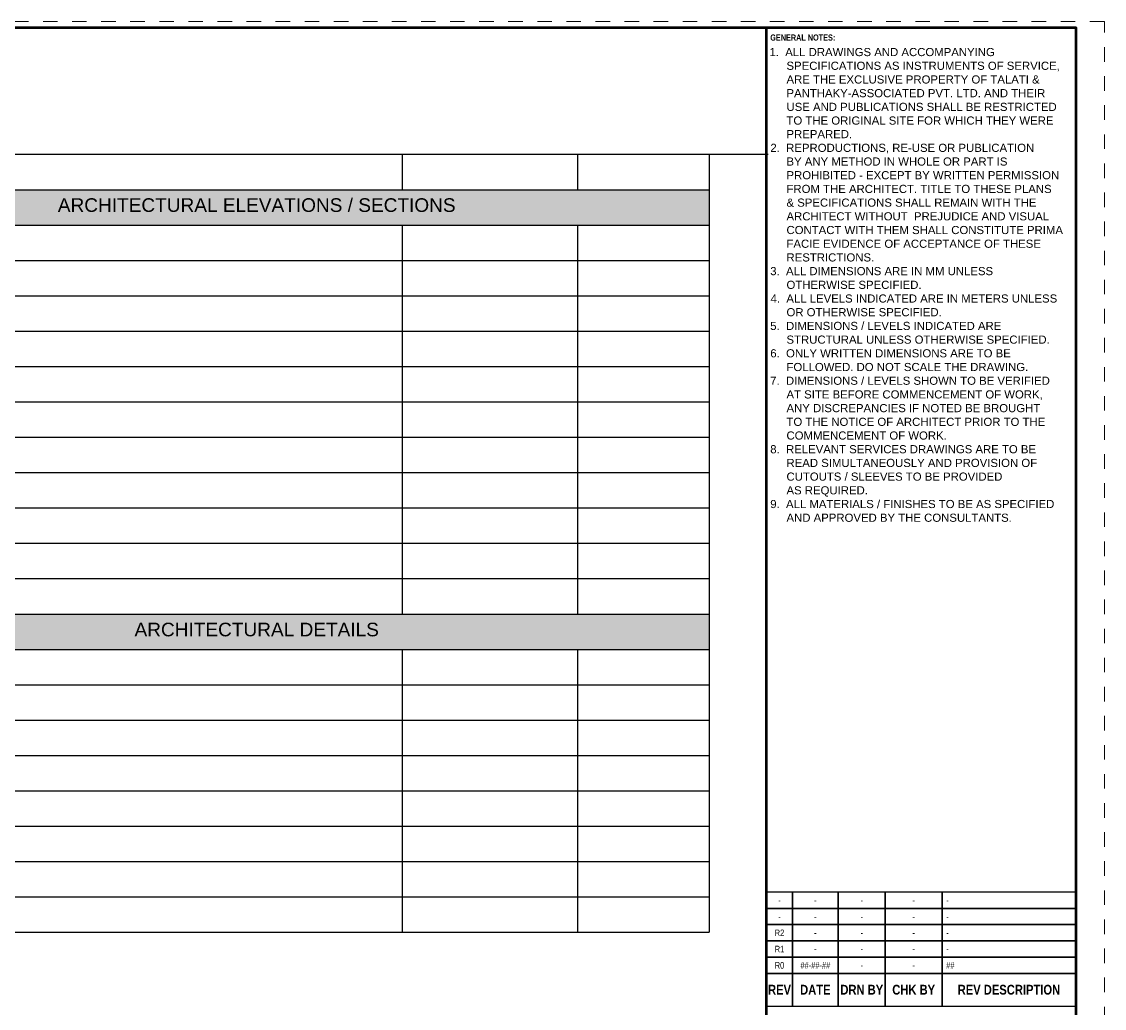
# Paper-space layout 'Symbols A3-4' of a CAD drawing. Header units: inches. Extents: x 0 to 16.1, y 0 to 10.3.
# Drawn here: x 8.62 to 16.06, y 3.49 to 10.28 of the extents above; entities that cross this region are included whole.
import ezdxf
from ezdxf.enums import TextEntityAlignment as Align

# ---------------------------------------------------------------- set-up
doc = ezdxf.new("R2010")
doc.units = ezdxf.units.IN
doc.linetypes.add('DASHDOT', pattern=[1, 0.5, -0.25, 0, -0.25])
doc.layers.add('G-ANNO-REFR', color=253, linetype='DASHDOT', lineweight=5, plot=False)
for name, color, linetype, lineweight in [('G-ANNO-TEXT', 3, 'Continuous', 15), ('G-ANNO-TTLB', 7, 'Continuous', 50), ('G-PAPR-GRAY', 251, 'Continuous', 15), ('G-PAPR-MEDM', 6, 'Continuous', 30), ('G-PAPR-THCK', 4, 'Continuous', 100), ('G-PAPR-THIN', 20, 'Continuous', 5)]:
    doc.layers.add(name, color=color, linetype=linetype, lineweight=lineweight)
doc.styles.add('NOTES', font='arial.ttf', dxfattribs={"height": 2})
doc.styles.add('SMALL', font='arial.ttf', dxfattribs={"height": 0.09375})
doc.styles.get("Standard").update_dxf_attribs({"font": 'swissc.ttf'})
doc.styles.add('SUB-TITLE', font='swisscb.ttf')
doc.styles.add('SUB-TITLE-2', font='swissc.ttf')
doc.styles.add('TITLE', font='swisscb.ttf')

# ---------------------------------------------------------------- blocks, each defined once
blk = doc.blocks.new('*T146')
at = {"layer": 'G-PAPR-GRAY', "color": 0, "linetype": 'ByBlock', "lineweight": -2, "transparency": 16777216}
for p, q in [((0, 0), (6.2252, 0)), ((0, 0), (0, -0.2432)), ((1.2189, 0), (1.2189, -0.2432)), ((4.1141, 0), (4.1141, -0.2432)), ((5.3181, 0), (5.3181, -0.2432)), ((6.2252, 0), (6.2252, -8.0256)), ((6.2252, 0), (12.4504, 0)), ((6.2252, 0), (6.2252, -0.2443)), ((7.4441, 0), (7.4441, -0.2443)), ((10.3393, 0), (10.3393, -0.2443)), ((11.5433, 0), (11.5433, -0.2443)), ((12.4504, 0), (12.4504, -5.3526)), ((0, -0.4864), (6.2252, -0.4864)), ((0, -0.4864), (0, -0.9728)), ((1.2189, -0.4864), (1.2189, -0.9728)), ((4.1141, -0.4864), (4.1141, -0.9728)), ((5.3181, -0.4864), (5.3181, -0.9728)), ((6.2252, -0.4875), (12.4504, -0.4875)), ((6.2252, -0.4875), (6.2252, -3.1638)), ((7.4441, -0.4875), (7.4441, -3.1638)), ((10.3393, -0.4875), (10.3393, -3.1638)), ((11.5433, -0.4875), (11.5433, -3.1638)), ((0, -0.7296), (6.2252, -0.7296)), ((6.2252, -0.7307), (12.4504, -0.7307)), ((6.2252, -0.9739), (12.4504, -0.9739)), ((0, -1.216), (6.2252, -1.216)), ((0, -1.216), (0, -4.6208)), ((1.2189, -1.216), (1.2189, -4.6208)), ((4.1141, -1.216), (4.1141, -4.6208)), ((5.3181, -1.216), (5.3181, -4.6208)), ((6.2252, -1.2171), (12.4504, -1.2171)), ((0, -1.4592), (6.2252, -1.4592)), ((6.2252, -1.4603), (12.4504, -1.4603)), ((0, -1.7024), (6.2252, -1.7024)), ((6.2252, -1.7035), (12.4504, -1.7035)), ((0, -1.9456), (6.2252, -1.9456)), ((6.2252, -1.9467), (12.4504, -1.9467)), ((0, -2.1888), (6.2252, -2.1888)), ((6.2252, -2.1899), (12.4504, -2.1899)), ((0, -2.432), (6.2252, -2.432)), ((6.2252, -2.4331), (12.4504, -2.4331)), ((0, -2.6752), (6.2252, -2.6752)), ((6.2252, -2.6763), (12.4504, -2.6763)), ((0, -2.9184), (6.2252, -2.9184)), ((6.2252, -2.9195), (12.4504, -2.9195)), ((0, -3.1616), (6.2252, -3.1616)), ((0, -3.4048), (6.2252, -3.4048)), ((6.2252, -3.407), (12.4504, -3.407)), ((6.2252, -3.407), (6.2252, -5.3526)), ((7.4441, -3.407), (7.4441, -5.3526)), ((10.3393, -3.407), (10.3393, -5.3526)), ((11.5433, -3.407), (11.5433, -5.3526)), ((0, -3.648), (6.2252, -3.648)), ((6.2252, -3.6502), (12.4504, -3.6502)), ((0, -3.8912), (6.2252, -3.8912)), ((6.2252, -3.8934), (12.4504, -3.8934)), ((0, -4.1344), (6.2252, -4.1344)), ((6.2252, -4.1366), (12.4504, -4.1366)), ((0, -4.3776), (6.2252, -4.3776)), ((6.2252, -4.3798), (12.4504, -4.3798)), ((6.2252, -4.623), (12.4504, -4.623)), ((0, -4.864), (6.2252, -4.864)), ((0, -4.864), (0, -8.0256)), ((1.2189, -4.864), (1.2189, -8.0256)), ((4.1141, -4.864), (4.1141, -8.0256)), ((5.3181, -4.864), (5.3181, -8.0256)), ((6.2252, -4.8662), (12.4504, -4.8662)), ((0, -5.1072), (6.2252, -5.1072)), ((6.2252, -5.1094), (12.4504, -5.1094)), ((0, -5.3504), (6.2252, -5.3504)), ((6.2252, -5.3526), (12.4504, -5.3526)), ((0, -5.5936), (6.2252, -5.5936)), ((0, -5.8368), (6.2252, -5.8368)), ((0, -6.08), (6.2252, -6.08)), ((0, -6.3232), (6.2252, -6.3232)), ((0, -6.5664), (6.2252, -6.5664)), ((0, -6.8096), (6.2252, -6.8096)), ((0, -7.0528), (6.2252, -7.0528)), ((0, -7.296), (6.2252, -7.296)), ((0, -7.5392), (6.2252, -7.5392)), ((0, -7.7824), (6.2252, -7.7824)), ((0, -8.0256), (6.2252, -8.0256))]:
    blk.add_line(p, q, dxfattribs=at)
at = {"layer": 'G-PAPR-GRAY', "color": 7, "linetype": 'ByBlock', "lineweight": -2, "transparency": 16777216}
for p, q in [((0, -0.2432), (6.2252, -0.2432)), ((0, -0.2432), (0, -0.4864)), ((6.2252, -0.2443), (12.4504, -0.2443)), ((6.2252, -0.2443), (6.2252, -0.4875)), ((0, -0.9728), (6.2252, -0.9728)), ((0, -0.9728), (0, -1.216)), ((6.2252, -3.1638), (12.4504, -3.1638)), ((6.2252, -3.1638), (6.2252, -3.407)), ((0, -4.6208), (6.2252, -4.6208)), ((0, -4.6208), (0, -4.864))]:
    blk.add_line(p, q, dxfattribs=at)
at = {"layer": 'G-PAPR-GRAY', "color": 9, "transparency": 16777216}
for points in [[(0, -0.2432), (0, -0.4864), (6.2252, -0.2432), (6.2252, -0.4864)], [(6.2252, -0.2443), (6.2252, -0.4875), (12.4504, -0.2443), (12.4504, -0.4875)], [(0, -0.9728), (0, -1.216), (6.2252, -0.9728), (6.2252, -1.216)], [(6.2252, -3.1638), (6.2252, -3.407), (12.4504, -3.1638), (12.4504, -3.407)], [(0, -4.6208), (0, -4.864), (6.2252, -4.6208), (6.2252, -4.864)]]:
    blk.add_solid(points, dxfattribs=at)
at = {"layer": 'G-PAPR-GRAY', "color": 7, "transparency": 16777216, "attachment_point": 2, "style": 'SMALL'}
for s, insert, char_height, width in [('{\\fArial|b0|i0|c0;SHEET NO.', (0.6094, -0.0591), 0.09375, 1.100665), ('{\\fArial|b0|i0|c0;DESCRIPTION', (2.6665, -0.0591), 0.09375, 2.776996), ('{\\fArial|b0|i0|c0;ISSUED ON', (4.7161, -0.0591), 0.09375, 1.08584), ('{\\fArial|b0|i0|c0;REV NO.', (5.7717, -0.0591), 0.09375, 0.788899), ('{\\fArial|b0|i0|c0;', (6.8346, -0.0591), 0.09375, 1.100665), ('{\\fArial|b0|i0|c0;GENERAL', (3.1126, -0.3023), 0.09375, 6.107), ('{\\fArial|b0|i0|c0;ARCHITECTURAL ELEVATIONS / SECTIONS', (9.3378, -0.3034), 0.09375, 6.107), ('{\\fArial|b0|i0|c0;G-001', (0.6094, -0.5455), 0.09375, 1.100665), ('{\\fArial|b0|i0|c0;COVER SHEET', (2.6665, -0.5455), 0.09375, 2.776996), ('{\\fArial|b0|i0|c0;22/05/2013', (4.7161, -0.5455), 0.09375, 1.08584), ('{\\fArial|b0|i0|c0;R0', (5.7717, -0.5455), 0.09375, 0.788899), ('{\\fArial|b0|i0|c0;', (6.8346, -0.5466), 0.09375, 1.100665), ('{\\fArial|b0|i0|c0;', (8.8917, -0.5466), 0.09375, 2.776996), ('{\\fArial|b0|i0|c0;', (10.9413, -0.5466), 0.09375, 1.08584), ('{\\fArial|b0|i0|c0;', (11.9969, -0.5466), 0.09375, 0.788899), ('{\\fArial|b0|i0|c0;G-002', (0.6094, -0.7887), 0.09375, 1.100665), ('{\\fArial|b0|i0|c0;SYMBOLS & LEGENDS', (2.6665, -0.7887), 0.09375, 2.776996), ('{\\fArial|b0|i0|c0;', (4.7161, -0.7887), 0.09375, 1.08584), ('{\\fArial|b0|i0|c0;R0', (5.7717, -0.7887), 0.09375, 0.788899), ('{\\fArial|b0|i0|c0;', (6.8346, -0.7898), 0.09375, 1.100665), ('{\\fArial|b0|i0|c0;', (8.8917, -0.7898), 0.09375, 2.776996), ('{\\fArial|b0|i0|c0;', (10.9413, -0.7898), 0.09375, 1.08584), ('{\\fArial|b0|i0|c0;', (11.9969, -0.7898), 0.09375, 0.788899), ('{\\fArial|b0|i0|c0;ARCHITECTURAL FLOOR PLANS', (3.1126, -1.0319), 0.09375, 6.107), ('{\\fArial|b0|i0|c0;', (6.8346, -1.033), 0.09375, 1.100665), ('{\\fArial|b0|i0|c0;', (8.8917, -1.033), 0.09375, 2.776996), ('{\\fArial|b0|i0|c0;', (10.9413, -1.033), 0.09375, 1.08584), ('{\\fArial|b0|i0|c0;', (11.9969, -1.033), 0.09375, 0.788899), ('{\\fArial|b0|i0|c0;', (0.6094, -1.2751), 0.09375, 1.100665), ('{\\fArial|b0|i0|c0;', (2.6665, -1.2751), 0.09375, 2.776996), ('{\\fArial|b0|i0|c0;', (4.7161, -1.2751), 0.09375, 1.08584), ('{\\fArial|b0|i0|c0;', (5.7717, -1.2751), 0.09375, 0.788899), ('{\\fArial|b0|i0|c0;', (6.8346, -1.2762), 0.09375, 1.100665), ('{\\fArial|b0|i0|c0;', (8.8917, -1.2762), 0.09375, 2.776996), ('{\\fArial|b0|i0|c0;', (10.9413, -1.2762), 0.09375, 1.08584), ('{\\fArial|b0|i0|c0;', (11.9969, -1.2762), 0.09375, 0.788899), ('{\\fArial|b0|i0|c0;', (0.6094, -1.5183), 0.09375, 1.100665), ('{\\fArial|b0|i0|c0;', (2.6665, -1.5183), 0.09375, 2.776996), ('{\\fArial|b0|i0|c0;', (4.7161, -1.5183), 0.09375, 1.08584), ('{\\fArial|b0|i0|c0;', (5.7717, -1.5183), 0.09375, 0.788899), ('{\\fArial|b0|i0|c0;', (6.8346, -1.5194), 0.09375, 1.100665), ('{\\fArial|b0|i0|c0;', (8.8917, -1.5194), 0.09375, 2.776996), ('{\\fArial|b0|i0|c0;', (10.9413, -1.5194), 0.09375, 1.08584), ('{\\fArial|b0|i0|c0;', (11.9969, -1.5194), 0.09375, 0.788899), ('{\\fArial|b0|i0|c0;', (0.6094, -1.7615), 0.09375, 1.100665), ('{\\fArial|b0|i0|c0;', (2.6665, -1.7615), 0.09375, 2.776996), ('{\\fArial|b0|i0|c0;', (4.7161, -1.7615), 0.09375, 1.08584), ('{\\fArial|b0|i0|c0;', (5.7717, -1.7615), 0.09375, 0.788899), ('{\\fArial|b0|i0|c0;', (6.8346, -1.7626), 0.09375, 1.100665), ('{\\fArial|b0|i0|c0;', (8.8917, -1.7626), 0.09375, 2.776996), ('{\\fArial|b0|i0|c0;', (10.9413, -1.7626), 0.09375, 1.08584), ('{\\fArial|b0|i0|c0;', (11.9969, -1.7626), 0.09375, 0.788899), ('{\\fArial|b0|i0|c0;', (0.6094, -2.0047), 0.09375, 1.100665), ('{\\fArial|b0|i0|c0;', (2.6665, -2.0047), 0.09375, 2.776996), ('{\\fArial|b0|i0|c0;', (4.7161, -2.0047), 0.09375, 1.08584), ('{\\fArial|b0|i0|c0;', (5.7717, -2.0047), 0.09375, 0.788899), ('{\\fArial|b0|i0|c0;', (6.8346, -2.0058), 0.09375, 1.100665), ('{\\fArial|b0|i0|c0;', (8.8917, -2.0058), 0.09375, 2.776996), ('{\\fArial|b0|i0|c0;', (10.9413, -2.0058), 0.09375, 1.08584), ('{\\fArial|b0|i0|c0;', (11.9969, -2.0058), 0.09375, 0.788899), ('{\\fArial|b0|i0|c0;', (0.6094, -2.2479), 0.09375, 1.100665), ('{\\fArial|b0|i0|c0;', (2.6665, -2.2479), 0.09375, 2.776996), ('{\\fArial|b0|i0|c0;', (4.7161, -2.2479), 0.09375, 1.08584), ('{\\fArial|b0|i0|c0;', (5.7717, -2.2479), 0.09375, 0.788899), ('{\\fArial|b0|i0|c0;', (6.8346, -2.249), 0.09375, 1.100665), ('{\\fArial|b0|i0|c0;', (8.8917, -2.249), 0.09375, 2.776996), ('{\\fArial|b0|i0|c0;', (10.9413, -2.249), 0.09375, 1.08584), ('{\\fArial|b0|i0|c0;', (11.9969, -2.249), 0.09375, 0.788899), ('{\\fArial|b0|i0|c0;', (0.6094, -2.4911), 0.09375, 1.100665), ('{\\fArial|b0|i0|c0;', (2.6665, -2.4911), 0.09375, 2.776996), ('{\\fArial|b0|i0|c0;', (4.7161, -2.4911), 0.09375, 1.08584), ('{\\fArial|b0|i0|c0;', (5.7717, -2.4911), 0.09375, 0.788899), ('{\\fArial|b0|i0|c0;', (6.8346, -2.4922), 0.09375, 1.100665), ('{\\fArial|b0|i0|c0;', (8.8917, -2.4922), 0.09375, 2.776996), ('{\\fArial|b0|i0|c0;', (10.9413, -2.4922), 0.09375, 1.08584), ('{\\fArial|b0|i0|c0;', (11.9969, -2.4922), 0.09375, 0.788899), ('{\\fArial|b0|i0|c0;', (0.6094, -2.7343), 0.09375, 1.100665), ('{\\fArial|b0|i0|c0;', (2.6665, -2.7343), 0.09375, 2.776996), ('{\\fArial|b0|i0|c0;', (4.7161, -2.7343), 0.09375, 1.08584), ('{\\fArial|b0|i0|c0;', (5.7717, -2.7343), 0.09375, 0.788899), ('{\\fArial|b0|i0|c0;', (6.8346, -2.7354), 0.09375, 1.100665), ('{\\fArial|b0|i0|c0;', (8.8917, -2.7354), 0.09375, 2.776996), ('{\\fArial|b0|i0|c0;', (10.9413, -2.7354), 0.09375, 1.08584), ('{\\fArial|b0|i0|c0;', (11.9969, -2.7354), 0.09375, 0.788899), ('{\\fArial|b0|i0|c0;', (0.6094, -2.9775), 0.09375, 1.100665), ('{\\fArial|b0|i0|c0;', (2.6665, -2.9775), 0.09375, 2.776996), ('{\\fArial|b0|i0|c0;', (4.7161, -2.9775), 0.09375, 1.08584), ('{\\fArial|b0|i0|c0;', (5.7717, -2.9775), 0.09375, 0.788899), ('{\\fArial|b0|i0|c0;', (6.8346, -2.9786), 0.09375, 1.100665), ('{\\fArial|b0|i0|c0;', (0.6094, -3.2207), 0.09375, 1.100665), ('{\\fArial|b0|i0|c0;', (2.6665, -3.2207), 0.09375, 2.776996), ('{\\fArial|b0|i0|c0;', (4.7161, -3.2207), 0.09375, 1.08584), ('{\\fArial|b0|i0|c0;', (5.7717, -3.2207), 0.09375, 0.788899), ('{\\fArial|b0|i0|c0;ARCHITECTURAL DETAILS', (9.3378, -3.2229), 0.09375, 6.107), ('{\\fArial|b0|i0|c0;', (0.6094, -3.4639), 0.09375, 1.100665), ('{\\fArial|b0|i0|c0;', (2.6665, -3.4639), 0.09375, 2.776996), ('{\\fArial|b0|i0|c0;', (4.7161, -3.4639), 0.09375, 1.08584), ('{\\fArial|b0|i0|c0;', (5.7717, -3.4639), 0.09375, 0.788899), ('{\\fArial|b0|i0|c0;', (6.8346, -3.4661), 0.09375, 1.100665), ('{\\fArial|b0|i0|c0;', (8.8917, -3.4661), 0.09375, 2.776996), ('{\\fArial|b0|i0|c0;', (10.9413, -3.4661), 0.09375, 1.08584), ('{\\fArial|b0|i0|c0;', (11.9969, -3.4661), 0.09375, 0.788899), ('{\\fArial|b0|i0|c0;', (0.6094, -3.7071), 0.09375, 1.100665), ('{\\fArial|b0|i0|c0;', (4.7161, -3.7071), 0.09375, 1.08584), ('{\\fArial|b0|i0|c0;', (5.7717, -3.7071), 0.09375, 0.788899), ('{\\fArial|b0|i0|c0;', (6.8346, -3.7093), 0.09375, 1.100665), ('{\\fArial|b0|i0|c0;', (8.8917, -3.7093), 0.09375, 2.776996), ('{\\fArial|b0|i0|c0;', (10.9413, -3.7093), 0.09375, 1.08584), ('{\\fArial|b0|i0|c0;', (11.9969, -3.7093), 0.09375, 0.788899), ('{\\fArial|b0|i0|c0;new', (2.6665, -3.7071), 0.09375, 2.776996), ('{\\fArial|b0|i0|c0;', (0.6094, -3.9503), 0.09375, 1.100665), ('{\\fArial|b0|i0|c0;', (2.6665, -3.9503), 0.09375, 2.776996), ('{\\fArial|b0|i0|c0;', (4.7161, -3.9503), 0.09375, 1.08584), ('{\\fArial|b0|i0|c0;', (5.7717, -3.9503), 0.09375, 0.788899), ('{\\fArial|b0|i0|c0;', (6.8346, -3.9525), 0.09375, 1.100665), ('{\\fArial|b0|i0|c0;', (8.8917, -3.9525), 0.09375, 2.776996), ('{\\fArial|b0|i0|c0;', (10.9413, -3.9525), 0.09375, 1.08584), ('{\\fArial|b0|i0|c0;', (11.9969, -3.9525), 0.09375, 0.788899), ('{\\fArial|b0|i0|c0;', (0.6094, -4.1935), 0.09375, 1.100665), ('{\\fArial|b0|i0|c0;', (2.6665, -4.1935), 0.09375, 2.776996), ('{\\fArial|b0|i0|c0;', (4.7161, -4.1935), 0.09375, 1.08584), ('{\\fArial|b0|i0|c0;', (5.7717, -4.1935), 0.09375, 0.788899), ('{\\fArial|b0|i0|c0;', (6.8346, -4.1957), 0.09375, 1.100665), ('{\\fArial|b0|i0|c0;', (8.8917, -4.1957), 0.09375, 2.776996), ('{\\fArial|b0|i0|c0;', (10.9413, -4.1957), 0.09375, 1.08584), ('{\\fArial|b0|i0|c0;', (11.9969, -4.1957), 0.09375, 0.788899), ('{\\fArial|b0|i0|c0;', (0.6094, -4.4367), 0.09375, 1.100665), ('{\\fArial|b0|i0|c0;', (2.6665, -4.4367), 0.09375, 2.776996), ('{\\fArial|b0|i0|c0;', (4.7161, -4.4367), 0.09375, 1.08584), ('{\\fArial|b0|i0|c0;', (5.7717, -4.4367), 0.09375, 0.788899), ('{\\fArial|b0|i0|c0;', (6.8346, -4.4389), 0.09375, 1.100665), ('{\\fArial|b0|i0|c0;', (8.8917, -4.4389), 0.09375, 2.776996), ('{\\fArial|b0|i0|c0;', (10.9413, -4.4389), 0.09375, 1.08584), ('{\\fArial|b0|i0|c0;', (11.9969, -4.4389), 0.09375, 0.788899), ('{\\fArial|b0|i0|c0;ARCHITECTURAL WORKING DRAWINGS', (3.1126, -4.6799), 0.09375, 6.107), ('{\\fArial|b0|i0|c0;', (6.8346, -4.6821), 0.09375, 1.100665), ('{\\fArial|b0|i0|c0;', (8.8917, -4.6821), 0.09375, 2.776996), ('{\\fArial|b0|i0|c0;', (10.9413, -4.6821), 0.09375, 1.08584), ('{\\fArial|b0|i0|c0;', (11.9969, -4.6821), 0.09375, 0.788899), ('{\\fArial|b0|i0|c0;', (0.6094, -4.9231), 0.09375, 1.100665), ('{\\fArial|b0|i0|c0;', (2.6665, -4.9231), 0.09375, 2.776996), ('{\\fArial|b0|i0|c0;', (4.7161, -4.9231), 0.09375, 1.08584), ('{\\fArial|b0|i0|c0;', (5.7717, -4.9231), 0.09375, 0.788899), ('{\\fArial|b0|i0|c0;', (6.8346, -4.9253), 0.09375, 1.100665), ('{\\fArial|b0|i0|c0;', (8.8917, -4.9253), 0.09375, 2.776996), ('{\\fArial|b0|i0|c0;', (10.9413, -4.9253), 0.09375, 1.08584), ('{\\fArial|b0|i0|c0;', (11.9969, -4.9253), 0.09375, 0.788899), ('{\\fArial|b0|i0|c0;', (0.6094, -5.1663), 0.09375, 1.100665), ('{\\fArial|b0|i0|c0;', (2.6665, -5.1663), 0.09375, 2.776996), ('{\\fArial|b0|i0|c0;', (4.7161, -5.1663), 0.09375, 1.08584), ('{\\fArial|b0|i0|c0;', (5.7717, -5.1663), 0.09375, 0.788899), ('{\\fArial|b0|i0|c0;', (6.8346, -5.1685), 0.09375, 1.100665), ('{\\fArial|b0|i0|c0;', (8.8917, -5.1685), 0.09375, 2.776996), ('{\\fArial|b0|i0|c0;', (10.9413, -5.1685), 0.09375, 1.08584), ('{\\fArial|b0|i0|c0;', (11.9969, -5.1685), 0.09375, 0.788899), ('{\\fArial|b0|i0|c0;', (0.6094, -5.4095), 0.09375, 1.100665), ('{\\fArial|b0|i0|c0;', (2.6665, -5.4095), 0.09456, 2.776996), ('{\\fArial|b0|i0|c0;', (4.7161, -5.4095), 0.09456, 1.08584), ('{\\fArial|b0|i0|c0;', (5.7717, -5.4095), 0.09456, 0.788899), ('{\\fArial|b0|i0|c0;', (0.6094, -5.6527), 0.09375, 1.100665), ('{\\fArial|b0|i0|c0;', (2.6665, -5.6527), 0.09456, 2.776996), ('{\\fArial|b0|i0|c0;', (4.7161, -5.6527), 0.09456, 1.08584), ('{\\fArial|b0|i0|c0;', (5.7717, -5.6527), 0.09456, 0.788899), ('{\\fArial|b0|i0|c0;', (0.6094, -5.8959), 0.09375, 1.100665), ('{\\fArial|b0|i0|c0;', (2.6665, -5.8959), 0.09456, 2.776996), ('{\\fArial|b0|i0|c0;', (4.7161, -5.8959), 0.09456, 1.08584), ('{\\fArial|b0|i0|c0;', (5.7717, -5.8959), 0.09456, 0.788899), ('{\\fArial|b0|i0|c0;', (0.6094, -6.1391), 0.09375, 1.100665), ('{\\fArial|b0|i0|c0;', (2.6665, -6.1391), 0.09456, 2.776996), ('{\\fArial|b0|i0|c0;', (4.7161, -6.1391), 0.09456, 1.08584), ('{\\fArial|b0|i0|c0;', (5.7717, -6.1391), 0.09456, 0.788899), ('{\\fArial|b0|i0|c0;', (0.6094, -6.3823), 0.09375, 1.100665), ('{\\fArial|b0|i0|c0;', (2.6665, -6.3823), 0.09456, 2.776996), ('{\\fArial|b0|i0|c0;', (4.7161, -6.3823), 0.09456, 1.08584), ('{\\fArial|b0|i0|c0;', (5.7717, -6.3823), 0.09456, 0.788899), ('{\\fArial|b0|i0|c0;', (0.6094, -6.6255), 0.09375, 1.100665), ('{\\fArial|b0|i0|c0;', (2.6665, -6.6255), 0.09456, 2.776996), ('{\\fArial|b0|i0|c0;', (4.7161, -6.6255), 0.09456, 1.08584), ('{\\fArial|b0|i0|c0;', (5.7717, -6.6255), 0.09456, 0.788899), ('{\\fArial|b0|i0|c0;', (0.6094, -6.8687), 0.09375, 1.100665), ('{\\fArial|b0|i0|c0;', (2.6665, -6.8687), 0.09456, 2.776996), ('{\\fArial|b0|i0|c0;', (4.7161, -6.8687), 0.09456, 1.08584), ('{\\fArial|b0|i0|c0;', (5.7717, -6.8687), 0.09456, 0.788899), ('{\\fArial|b0|i0|c0;', (0.6094, -7.1119), 0.09375, 1.100665), ('{\\fArial|b0|i0|c0;', (2.6665, -7.1119), 0.09456, 2.776996), ('{\\fArial|b0|i0|c0;', (4.7161, -7.1119), 0.09456, 1.08584), ('{\\fArial|b0|i0|c0;', (5.7717, -7.1119), 0.09456, 0.788899), ('{\\fArial|b0|i0|c0;', (0.6094, -7.3551), 0.09375, 1.100665), ('{\\fArial|b0|i0|c0;', (2.6665, -7.3551), 0.09456, 2.776996), ('{\\fArial|b0|i0|c0;', (4.7161, -7.3551), 0.09456, 1.08584), ('{\\fArial|b0|i0|c0;', (5.7717, -7.3551), 0.09456, 0.788899), ('{\\fArial|b0|i0|c0;', (0.6094, -7.5983), 0.09375, 1.100665), ('{\\fArial|b0|i0|c0;', (2.6665, -7.5983), 0.09456, 2.776996), ('{\\fArial|b0|i0|c0;', (4.7161, -7.5983), 0.09456, 1.08584), ('{\\fArial|b0|i0|c0;', (5.7717, -7.5983), 0.09456, 0.788899), ('{\\fArial|b0|i0|c0;', (0.6094, -7.8415), 0.09375, 1.100665), ('{\\fArial|b0|i0|c0;', (2.6665, -7.8415), 0.09456, 2.776996), ('{\\fArial|b0|i0|c0;', (4.7161, -7.8415), 0.09456, 1.08584), ('{\\fArial|b0|i0|c0;', (5.7717, -7.8415), 0.09456, 0.788899)]:
    blk.add_mtext(s, dxfattribs=dict(at, insert=insert, char_height=char_height, width=width))
at = {"layer": 'G-PAPR-GRAY', "color": 0, "transparency": 16777216, "char_height": 0.12608, "attachment_point": 2}
for insert, width in [((8.8917, -0.0591), 2.776996), ((10.9413, -0.0591), 1.08584), ((11.9969, -0.0591), 0.788899), ((8.8917, -2.9786), 2.776996), ((10.9413, -2.9786), 1.08584), ((11.9969, -2.9786), 0.788899)]:
    blk.add_mtext('{\\fArial|b0|i0|c0;', dxfattribs=dict(at, insert=insert, width=width))
blk = doc.blocks.new('*U172')
at = {"layer": 'G-ANNO-REFR'}
blk.add_lwpolyline([(0, 0), (408, 0), (408, 261), (0, 261)], close=True, dxfattribs=at)
at = {"layer": 'G-PAPR-MEDM'}
for points in [[(353.49, 108.92), (349, 108.92), (349, 106.08), (353.49, 106.08)], [(361.52, 108.92), (353.49, 108.92), (353.49, 106.08), (361.52, 106.08)], [(369.73, 108.92), (361.52, 108.92), (361.52, 106.08), (369.73, 106.08)], [(379.65, 108.92), (369.73, 108.92), (369.73, 106.08), (379.65, 106.08)], [(403, 108.92), (379.65, 108.92), (379.65, 106.08), (403, 106.08)], [(353.49, 106.08), (349, 106.08), (349, 103.24), (353.49, 103.24)], [(361.52, 106.08), (353.49, 106.08), (353.49, 103.24), (361.52, 103.24)], [(369.73, 106.08), (361.52, 106.08), (361.52, 103.24), (369.73, 103.24)], [(379.65, 106.08), (369.73, 106.08), (369.73, 103.24), (379.65, 103.24)], [(403, 106.08), (379.65, 106.08), (379.65, 103.24), (403, 103.24)], [(353.49, 103.24), (349, 103.24), (349, 100.39), (353.49, 100.39)], [(361.52, 103.24), (353.49, 103.24), (353.49, 100.39), (361.52, 100.39)], [(369.73, 103.24), (361.52, 103.24), (361.52, 100.39), (369.73, 100.39)], [(379.65, 103.24), (369.73, 103.24), (369.73, 100.39), (379.65, 100.39)], [(403, 103.24), (379.65, 103.24), (379.65, 100.39), (403, 100.39)], [(353.49, 100.39), (349, 100.39), (349, 97.55), (353.49, 97.55)], [(361.52, 100.39), (353.49, 100.39), (353.49, 97.55), (361.52, 97.55)], [(369.73, 100.39), (361.52, 100.39), (361.52, 97.55), (369.73, 97.55)], [(379.65, 100.39), (369.73, 100.39), (369.73, 97.55), (379.65, 97.55)], [(403, 100.39), (379.65, 100.39), (379.65, 97.55), (403, 97.55)], [(353.49, 97.55), (349, 97.55), (349, 94.71), (353.49, 94.71)], [(361.52, 97.55), (353.49, 97.55), (353.49, 94.71), (361.52, 94.71)], [(369.73, 97.55), (361.52, 97.55), (361.52, 94.71), (369.73, 94.71)], [(379.65, 97.55), (369.73, 97.55), (369.73, 94.71), (379.65, 94.71)], [(403, 97.55), (379.65, 97.55), (379.65, 94.71), (403, 94.71)], [(353.49, 94.71), (349, 94.71), (349, 89.02), (353.49, 89.02)], [(361.52, 94.71), (353.49, 94.71), (353.49, 89.02), (361.52, 89.02)], [(369.73, 94.71), (361.52, 94.71), (361.52, 89.02), (369.73, 89.02)], [(379.65, 94.71), (369.73, 94.71), (369.73, 89.02), (379.65, 89.02)], [(403, 94.71), (379.65, 94.71), (379.65, 89.02), (403, 89.02)], [(349, 89.02), (403, 89.02), (403, 86.18), (349, 86.18)]]:
    blk.add_lwpolyline(points, close=True, dxfattribs=at)
at = {"layer": 'G-PAPR-THCK'}
blk.add_lwpolyline([(10, 260), (403, 260), (403, 1), (10, 1)], close=True, dxfattribs=at)
blk.add_lwpolyline([(349, 1), (349, 260)], dxfattribs=at)
at = {"layer": 'G-PAPR-THIN'}
blk.add_lwpolyline([(349, 260), (403, 260), (403, 1), (349, 1)], close=True, dxfattribs=at)
at = {"layer": 'G-ANNO-TEXT'}
for tag, p, height, style in [('GENERAL_NOTES_001', (349.49, 254.98), 1.42, 'NOTES'), ('GENERAL_NOTES_002', (349.71, 252.58), 1.42, 'NOTES'), ('GENERAL_NOTES_003', (349.71, 250.19), 1.42, 'NOTES'), ('GENERAL_NOTES_004', (349.71, 247.8), 1.42, 'NOTES'), ('GENERAL_NOTES_005', (349.71, 245.4), 1.42, 'NOTES'), ('GENERAL_NOTES_006', (349.71, 243.01), 1.42, 'NOTES'), ('GENERAL_NOTES_007', (349.71, 240.64), 1.42, 'NOTES'), ('GENERAL_NOTES_008', (349.65, 238.25), 1.42, 'NOTES'), ('GENERAL_NOTES_009', (349.71, 235.85), 1.42, 'NOTES'), ('GENERAL_NOTES_010', (349.71, 233.46), 1.42, 'NOTES'), ('GENERAL_NOTES_011', (349.71, 231.07), 1.42, 'NOTES'), ('GENERAL_NOTES_012', (349.71, 228.67), 1.42, 'NOTES'), ('GENERAL_NOTES_013', (349.71, 226.28), 1.42, 'NOTES'), ('GENERAL_NOTES_014', (349.71, 223.89), 1.42, 'NOTES'), ('GENERAL_NOTES_015', (349.71, 221.49), 1.42, 'NOTES'), ('GENERAL_NOTES_016', (349.71, 219.1), 1.42, 'NOTES'), ('GENERAL_NOTES_017', (349.63, 216.7), 1.42, 'NOTES'), ('GENERAL_NOTES_018', (349.71, 214.31), 1.42, 'NOTES'), ('GENERAL_NOTES_019', (349.69, 211.92), 1.42, 'NOTES'), ('GENERAL_NOTES_020', (349.71, 209.52), 1.42, 'NOTES'), ('GENERAL_NOTES_021', (349.63, 207.13), 1.42, 'NOTES'), ('GENERAL_NOTES_022', (349.71, 204.74), 1.42, 'NOTES'), ('GENERAL_NOTES_023', (349.64, 202.34), 1.42, 'NOTES'), ('GENERAL_NOTES_024', (349.71, 199.95), 1.42, 'NOTES'), ('GENERAL_NOTES_025', (349.62, 197.56), 1.42, 'NOTES'), ('GENERAL_NOTES_026', (349.71, 195.16), 1.42, 'NOTES'), ('GENERAL_NOTES_027', (349.71, 192.77), 1.42, 'NOTES'), ('GENERAL_NOTES_028', (349.71, 190.38), 1.42, 'NOTES'), ('GENERAL_NOTES_029', (349.71, 187.98), 1.42, 'NOTES'), ('GENERAL_NOTES_030', (349.63, 185.59), 1.42, 'NOTES'), ('GENERAL_NOTES_031', (349.71, 183.19), 1.42, 'NOTES'), ('GENERAL_NOTES_032', (349.71, 180.8), 1.42, 'NOTES'), ('GENERAL_NOTES_033', (349.71, 178.41), 1.42, 'NOTES'), ('GENERAL_NOTES_034', (349.63, 176.01), 1.42, 'NOTES'), ('GENERAL_NOTES_035', (349.71, 173.62), 1.42, 'NOTES'), ('CLIENTNAME', (349.64, 78.78), 2.13, 'SUB-TITLE-2'), ('CLIENTADDRESS1', (349.64, 75.88), 1.42, 'SUB-TITLE-2'), ('CLIENTADDRESS2', (349.64, 73.48), 1.42, 'SUB-TITLE-2'), ('CLIENTPHONE', (349.64, 71.11), 1.42, 'SUB-TITLE-2'), ('DRAWING_NO', (362.5, 41.09), 2.84, 'SUB-TITLE-2')]:
    blk.add_attdef(tag, p, '', height=height, dxfattribs=dict(at, style=style))
at = {"layer": 'G-ANNO-TEXT', "style": 'SUB-TITLE-2'}
for tag, p in [('REV_NO4', (351.25, 107.5)), ('REV_DATE4', (357.51, 107.5)), ('DRAWN_BY4', (365.62, 107.5)), ('CHECKED_BY4', (374.69, 107.5)), ('REV_NO3', (351.25, 104.66)), ('REV_DATE3', (357.51, 104.66)), ('DRAWN_BY3', (365.62, 104.66)), ('CHECKED_BY3', (374.69, 104.66)), ('REV_NO2', (351.25, 101.81)), ('REV_DATE2', (357.51, 101.81)), ('DRAWN_BY2', (365.62, 101.81)), ('CHECKED_BY2', (374.69, 101.81)), ('REV_NO1', (351.25, 98.97)), ('REV_DATE1', (357.51, 98.97)), ('DRAWN_BY1', (365.62, 98.97)), ('CHECKED_BY1', (374.69, 98.97)), ('REV_NO0', (351.25, 96.13)), ('REV_DATE0', (357.51, 96.13)), ('DRAWN_BY0', (365.62, 96.13)), ('CHECKED_BY0', (374.69, 96.13))]:
    blk.add_attdef(tag, text='', height=1.14, dxfattribs=at).set_placement(p, align=Align.MIDDLE)
for tag, p in [('REV_DESCRIPTION4', (380.36, 107.5)), ('REV_DESCRIPTION3', (380.36, 104.66)), ('REV_DESCRIPTION2', (380.36, 101.81)), ('REV_DESCRIPTION1', (380.36, 98.97)), ('REV_DESCRIPTION0', (380.36, 96.13))]:
    blk.add_attdef(tag, text='', height=1.14, dxfattribs=at).set_placement(p, align=Align.MIDDLE_LEFT)
for tag, p in [('PROJECT_NAME1', (362.5, 69.02)), ('PROJECT_NAME2', (362.5, 66.18)), ('PROJECT_CODE', (362.5, 62.82)), ('RELEASE', (362.5, 59.67)), ('STAGE', (362.5, 56.47)), ('DRAWING_TITLE', (362.5, 53.27))]:
    blk.add_attdef(tag, text='', height=1.71, dxfattribs=at).set_placement(p, align=Align.TOP_LEFT)
at = {"layer": 'G-ANNO-TEXT'}
for tag, height, style, p in [('CURRENT_REV', 2.84, 'TITLE', (396.61, 41.09)), ('DRAWN_BY', 1.71, 'SUB-TITLE-2', (355.39, 34.75)), ('CHECKED_BY', 1.71, 'SUB-TITLE-2', (368.89, 34.75)), ('SCALE', 1.71, 'SUB-TITLE-2', (383.11, 34.75)), ('ISSUE_DATE', 1.71, 'SUB-TITLE-2', (396.61, 34.75))]:
    blk.add_attdef(tag, text='', height=height, dxfattribs=dict(at, style=style)).set_placement(p, align=Align.CENTER)
at = {"layer": 'G-ANNO-TEXT', "style": 'SUB-TITLE'}
blk.add_attdef('FILE_NAME', text='', height=1.14, rotation=90, dxfattribs=at).set_placement((403.71, 8.76), align=Align.TOP_LEFT)
at = {"layer": 'G-PAPR-MEDM', "style": 'TITLE'}
blk.add_text('GENERAL NOTES:', height=1.0658, dxfattribs=at).set_placement((349.63, 257.69))
at = {"layer": 'G-PAPR-MEDM', "lineweight": 50, "style": 'SUB-TITLE'}
for s, height, p in [('REV', 1.705, (351.25, 91.87)), ('DATE', 1.705, (357.51, 91.87)), ('DRN BY', 1.705, (365.62, 91.87)), ('CHK BY', 1.705, (374.69, 91.87)), ('REV DESCRIPTION', 1.7053, (391.33, 91.87))]:
    blk.add_text(s, height=height, dxfattribs=at).set_placement(p, align=Align.MIDDLE)

psp = doc.layouts.new('Symbols A3-4')

# ---------------------------------------------------------------- linework, layer by layer
at = {"layer": 'G-PAPR-MEDM'}
psp.add_line((0.394, 9.3642), (13.7506, 9.3642), dxfattribs=at)

# ---------------------------------------------------------------- block references
psp.add_blockref('*T146', (0.8949, 9.3642))
at = {"layer": 'G-ANNO-TTLB'}
ref = psp.add_blockref('*U172', (0, 0), dxfattribs=dict(at, xscale=0.03937007874015748, yscale=0.03937007874015748, zscale=0.03937007874015748))
ref.add_attrib('GENERAL_NOTES_001', '1.  ALL DRAWINGS AND ACCOMPANYING', (13.7596, 10.0385), dxfattribs={"layer": 'G-ANNO-TEXT', "height": 0.055947, "style": 'NOTES'})
ref.add_attrib('REV_DESCRIPTION0', '##', dxfattribs={"layer": 'G-ANNO-TEXT', "height": 0.04476, "style": 'SUB-TITLE-2'}).set_placement((14.975, 3.7846), align=Align.MIDDLE_LEFT)
ref.add_attrib('CHECKED_BY0', '-', dxfattribs={"layer": 'G-ANNO-TEXT', "height": 0.0448, "style": 'SUB-TITLE-2'}).set_placement((14.7516, 3.7846), align=Align.MIDDLE)
ref.add_attrib('DRAWN_BY0', '-', dxfattribs={"layer": 'G-ANNO-TEXT', "height": 0.0448, "style": 'SUB-TITLE-2'}).set_placement((14.3947, 3.7846), align=Align.MIDDLE)
ref.add_attrib('REV_DATE0', '##-##-##', dxfattribs={"layer": 'G-ANNO-TEXT', "height": 0.04476, "style": 'SUB-TITLE-2'}).set_placement((14.0751, 3.7846), align=Align.MIDDLE)
ref.add_attrib('REV_NO0', 'R0', dxfattribs={"layer": 'G-ANNO-TEXT', "height": 0.04476, "style": 'SUB-TITLE-2'}).set_placement((13.8285, 3.7846), align=Align.MIDDLE)
ref.add_attrib('REV_DESCRIPTION1', '-', dxfattribs={"layer": 'G-ANNO-TEXT', "height": 0.0448, "style": 'SUB-TITLE-2'}).set_placement((14.975, 3.8965), align=Align.MIDDLE_LEFT)
ref.add_attrib('CHECKED_BY1', '-', dxfattribs={"layer": 'G-ANNO-TEXT', "height": 0.0448, "style": 'SUB-TITLE-2'}).set_placement((14.7516, 3.8965), align=Align.MIDDLE)
ref.add_attrib('DRAWN_BY1', '-', dxfattribs={"layer": 'G-ANNO-TEXT', "height": 0.0448, "style": 'SUB-TITLE-2'}).set_placement((14.3947, 3.8965), align=Align.MIDDLE)
ref.add_attrib('REV_DATE1', '-', dxfattribs={"layer": 'G-ANNO-TEXT', "height": 0.0448, "style": 'SUB-TITLE-2'}).set_placement((14.0751, 3.8965), align=Align.MIDDLE)
ref.add_attrib('REV_NO1', 'R1', dxfattribs={"layer": 'G-ANNO-TEXT', "height": 0.04476, "style": 'SUB-TITLE-2'}).set_placement((13.8285, 3.8965), align=Align.MIDDLE)
ref.add_attrib('REV_DESCRIPTION2', '-', dxfattribs={"layer": 'G-ANNO-TEXT', "height": 0.0448, "style": 'SUB-TITLE-2'}).set_placement((14.975, 4.0084), align=Align.MIDDLE_LEFT)
ref.add_attrib('CHECKED_BY2', '-', dxfattribs={"layer": 'G-ANNO-TEXT', "height": 0.0448, "style": 'SUB-TITLE-2'}).set_placement((14.7516, 4.0084), align=Align.MIDDLE)
ref.add_attrib('DRAWN_BY2', '-', dxfattribs={"layer": 'G-ANNO-TEXT', "height": 0.0448, "style": 'SUB-TITLE-2'}).set_placement((14.3947, 4.0084), align=Align.MIDDLE)
ref.add_attrib('REV_DATE2', '-', dxfattribs={"layer": 'G-ANNO-TEXT', "height": 0.0448, "style": 'SUB-TITLE-2'}).set_placement((14.0751, 4.0084), align=Align.MIDDLE)
ref.add_attrib('REV_NO2', 'R2', dxfattribs={"layer": 'G-ANNO-TEXT', "height": 0.04476, "style": 'SUB-TITLE-2'}).set_placement((13.8285, 4.0084), align=Align.MIDDLE)
ref.add_attrib('REV_DESCRIPTION3', '-', dxfattribs={"layer": 'G-ANNO-TEXT', "height": 0.0448, "style": 'SUB-TITLE-2'}).set_placement((14.975, 4.1203), align=Align.MIDDLE_LEFT)
ref.add_attrib('CHECKED_BY3', '-', dxfattribs={"layer": 'G-ANNO-TEXT', "height": 0.0448, "style": 'SUB-TITLE-2'}).set_placement((14.7516, 4.1203), align=Align.MIDDLE)
ref.add_attrib('DRAWN_BY3', '-', dxfattribs={"layer": 'G-ANNO-TEXT', "height": 0.0448, "style": 'SUB-TITLE-2'}).set_placement((14.3947, 4.1203), align=Align.MIDDLE)
ref.add_attrib('REV_DATE3', '-', dxfattribs={"layer": 'G-ANNO-TEXT', "height": 0.0448, "style": 'SUB-TITLE-2'}).set_placement((14.0751, 4.1203), align=Align.MIDDLE)
ref.add_attrib('REV_NO3', '-', dxfattribs={"layer": 'G-ANNO-TEXT', "height": 0.0448, "style": 'SUB-TITLE-2'}).set_placement((13.8285, 4.1203), align=Align.MIDDLE)
ref.add_attrib('REV_DESCRIPTION4', '-', dxfattribs={"layer": 'G-ANNO-TEXT', "height": 0.0448, "style": 'SUB-TITLE-2'}).set_placement((14.975, 4.2322), align=Align.MIDDLE_LEFT)
ref.add_attrib('CHECKED_BY4', '-', dxfattribs={"layer": 'G-ANNO-TEXT', "height": 0.0448, "style": 'SUB-TITLE-2'}).set_placement((14.7516, 4.2322), align=Align.MIDDLE)
ref.add_attrib('DRAWN_BY4', '-', dxfattribs={"layer": 'G-ANNO-TEXT', "height": 0.0448, "style": 'SUB-TITLE-2'}).set_placement((14.3947, 4.2322), align=Align.MIDDLE)
ref.add_attrib('REV_DATE4', '-', dxfattribs={"layer": 'G-ANNO-TEXT', "height": 0.0448, "style": 'SUB-TITLE-2'}).set_placement((14.0751, 4.2322), align=Align.MIDDLE)
ref.add_attrib('REV_NO4', '-', dxfattribs={"layer": 'G-ANNO-TEXT', "height": 0.0448, "style": 'SUB-TITLE-2'}).set_placement((13.8285, 4.2322), align=Align.MIDDLE)
ref.add_attrib('GENERAL_NOTES_002', '     SPECIFICATIONS AS INSTRUMENTS OF SERVICE,', (13.7681, 9.9442), dxfattribs={"layer": 'G-ANNO-TEXT', "height": 0.055947, "style": 'NOTES'})
ref.add_attrib('GENERAL_NOTES_003', '     ARE THE EXCLUSIVE PROPERTY OF TALATI &', (13.7681, 9.85), dxfattribs={"layer": 'G-ANNO-TEXT', "height": 0.055947, "style": 'NOTES'})
ref.add_attrib('GENERAL_NOTES_004', '     PANTHAKY-ASSOCIATED PVT. LTD. AND THEIR', (13.7681, 9.7558), dxfattribs={"layer": 'G-ANNO-TEXT', "height": 0.055947, "style": 'NOTES'})
ref.add_attrib('GENERAL_NOTES_005', '     USE AND PUBLICATIONS SHALL BE RESTRICTED', (13.7681, 9.6615), dxfattribs={"layer": 'G-ANNO-TEXT', "height": 0.055947, "style": 'NOTES'})
ref.add_attrib('GENERAL_NOTES_006', '     TO THE ORIGINAL SITE FOR WHICH THEY WERE', (13.7681, 9.5673), dxfattribs={"layer": 'G-ANNO-TEXT', "height": 0.055947, "style": 'NOTES'})
ref.add_attrib('GENERAL_NOTES_007', '     PREPARED.', (13.7681, 9.474), dxfattribs={"layer": 'G-ANNO-TEXT', "height": 0.055947, "style": 'NOTES'})
ref.add_attrib('GENERAL_NOTES_008', '2.  REPRODUCTIONS, RE-USE OR PUBLICATION', (13.7658, 9.3798), dxfattribs={"layer": 'G-ANNO-TEXT', "height": 0.055947, "style": 'NOTES'})
ref.add_attrib('GENERAL_NOTES_009', '     BY ANY METHOD IN WHOLE OR PART IS', (13.7681, 9.2856), dxfattribs={"layer": 'G-ANNO-TEXT', "height": 0.055947, "style": 'NOTES'})
ref.add_attrib('GENERAL_NOTES_010', '     PROHIBITED - EXCEPT BY WRITTEN PERMISSION', (13.7681, 9.1913), dxfattribs={"layer": 'G-ANNO-TEXT', "height": 0.055947, "style": 'NOTES'})
ref.add_attrib('GENERAL_NOTES_011', '     FROM THE ARCHITECT. TITLE TO THESE PLANS', (13.7681, 9.0971), dxfattribs={"layer": 'G-ANNO-TEXT', "height": 0.055947, "style": 'NOTES'})
ref.add_attrib('GENERAL_NOTES_012', '     & SPECIFICATIONS SHALL REMAIN WITH THE', (13.7681, 9.0029), dxfattribs={"layer": 'G-ANNO-TEXT', "height": 0.055947, "style": 'NOTES'})
ref.add_attrib('GENERAL_NOTES_013', '     ARCHITECT WITHOUT  PREJUDICE AND VISUAL', (13.7681, 8.9086), dxfattribs={"layer": 'G-ANNO-TEXT', "height": 0.055947, "style": 'NOTES'})
ref.add_attrib('GENERAL_NOTES_014', '     CONTACT WITH THEM SHALL CONSTITUTE PRIMA', (13.7681, 8.8144), dxfattribs={"layer": 'G-ANNO-TEXT', "height": 0.055947, "style": 'NOTES'})
ref.add_attrib('GENERAL_NOTES_015', '     FACIE EVIDENCE OF ACCEPTANCE OF THESE', (13.7681, 8.7201), dxfattribs={"layer": 'G-ANNO-TEXT', "height": 0.055947, "style": 'NOTES'})
ref.add_attrib('GENERAL_NOTES_016', '     RESTRICTIONS.', (13.7681, 8.6259), dxfattribs={"layer": 'G-ANNO-TEXT', "height": 0.055947, "style": 'NOTES'})
ref.add_attrib('GENERAL_NOTES_017', '3.  ALL DIMENSIONS ARE IN MM UNLESS', (13.7648, 8.5317), dxfattribs={"layer": 'G-ANNO-TEXT', "height": 0.055947, "style": 'NOTES'})
ref.add_attrib('GENERAL_NOTES_018', '     OTHERWISE SPECIFIED.', (13.7681, 8.4374), dxfattribs={"layer": 'G-ANNO-TEXT', "height": 0.055947, "style": 'NOTES'})
ref.add_attrib('GENERAL_NOTES_019', '4.  ALL LEVELS INDICATED ARE IN METERS UNLESS', (13.7671, 8.3432), dxfattribs={"layer": 'G-ANNO-TEXT', "height": 0.055947, "style": 'NOTES'})
ref.add_attrib('GENERAL_NOTES_020', '     OR OTHERWISE SPECIFIED.', (13.7681, 8.249), dxfattribs={"layer": 'G-ANNO-TEXT', "height": 0.055947, "style": 'NOTES'})
ref.add_attrib('GENERAL_NOTES_021', '5.  DIMENSIONS / LEVELS INDICATED ARE', (13.7649, 8.1548), dxfattribs={"layer": 'G-ANNO-TEXT', "height": 0.055947, "style": 'NOTES'})
ref.add_attrib('GENERAL_NOTES_022', '     STRUCTURAL UNLESS OTHERWISE SPECIFIED.', (13.7681, 8.0605), dxfattribs={"layer": 'G-ANNO-TEXT', "height": 0.055947, "style": 'NOTES'})
ref.add_attrib('GENERAL_NOTES_023', '6.  ONLY WRITTEN DIMENSIONS ARE TO BE', (13.7652, 7.9663), dxfattribs={"layer": 'G-ANNO-TEXT', "height": 0.055947, "style": 'NOTES'})
ref.add_attrib('GENERAL_NOTES_024', '     FOLLOWED. DO NOT SCALE THE DRAWING.', (13.7681, 7.8721), dxfattribs={"layer": 'G-ANNO-TEXT', "height": 0.055947, "style": 'NOTES'})
ref.add_attrib('GENERAL_NOTES_025', '7.  DIMENSIONS / LEVELS SHOWN TO BE VERIFIED', (13.7644, 7.7778), dxfattribs={"layer": 'G-ANNO-TEXT', "height": 0.055947, "style": 'NOTES'})
ref.add_attrib('GENERAL_NOTES_026', '     AT SITE BEFORE COMMENCEMENT OF WORK,', (13.7681, 7.6836), dxfattribs={"layer": 'G-ANNO-TEXT', "height": 0.055947, "style": 'NOTES'})
ref.add_attrib('GENERAL_NOTES_027', '     ANY DISCREPANCIES IF NOTED BE BROUGHT', (13.7681, 7.5893), dxfattribs={"layer": 'G-ANNO-TEXT', "height": 0.055947, "style": 'NOTES'})
ref.add_attrib('GENERAL_NOTES_028', '     TO THE NOTICE OF ARCHITECT PRIOR TO THE', (13.7681, 7.4951), dxfattribs={"layer": 'G-ANNO-TEXT', "height": 0.055947, "style": 'NOTES'})
ref.add_attrib('GENERAL_NOTES_029', '     COMMENCEMENT OF WORK.', (13.7681, 7.4009), dxfattribs={"layer": 'G-ANNO-TEXT', "height": 0.055947, "style": 'NOTES'})
ref.add_attrib('GENERAL_NOTES_030', '8.  RELEVANT SERVICES DRAWINGS ARE TO BE', (13.765, 7.3066), dxfattribs={"layer": 'G-ANNO-TEXT', "height": 0.055947, "style": 'NOTES'})
ref.add_attrib('GENERAL_NOTES_031', '     READ SIMULTANEOUSLY AND PROVISION OF', (13.7681, 7.2124), dxfattribs={"layer": 'G-ANNO-TEXT', "height": 0.055947, "style": 'NOTES'})
ref.add_attrib('GENERAL_NOTES_032', '     CUTOUTS / SLEEVES TO BE PROVIDED', (13.7681, 7.1182), dxfattribs={"layer": 'G-ANNO-TEXT', "height": 0.055947, "style": 'NOTES'})
ref.add_attrib('GENERAL_NOTES_033', '     AS REQUIRED.', (13.7681, 7.0239), dxfattribs={"layer": 'G-ANNO-TEXT', "height": 0.055947, "style": 'NOTES'})
ref.add_attrib('GENERAL_NOTES_034', '9.  ALL MATERIALS / FINISHES TO BE AS SPECIFIED', (13.7649, 6.9297), dxfattribs={"layer": 'G-ANNO-TEXT', "height": 0.055947, "style": 'NOTES'})
ref.add_attrib('GENERAL_NOTES_035', '     AND APPROVED BY THE CONSULTANTS.', (13.7681, 6.8354), dxfattribs={"layer": 'G-ANNO-TEXT', "height": 0.055947, "style": 'NOTES'})

doc.saveas('drawing.dxf')
